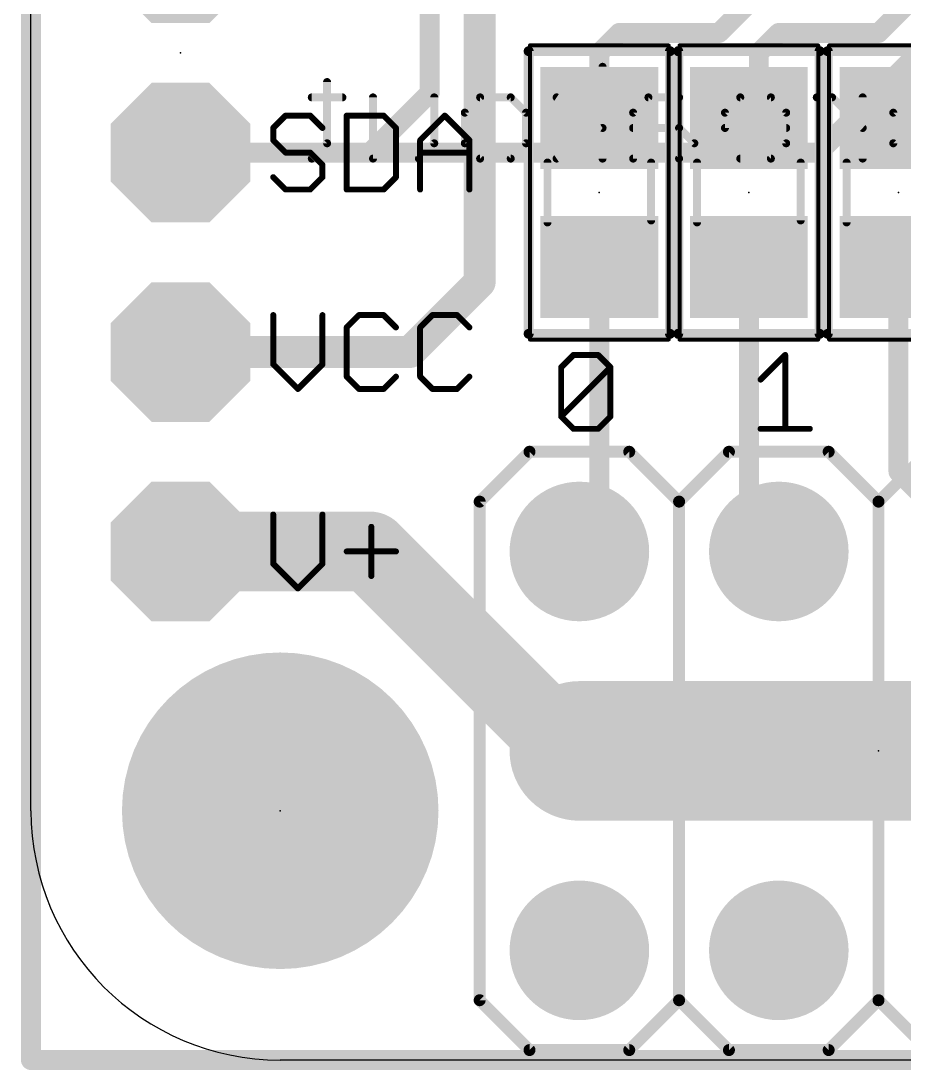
# Model space of a CAD drawing. Extents: x -31.2 to 31.8, y -0.1 to 26.1.
# Drawn here: x -31.24 to -20, y -0.13 to 13.23 of the extents above; entities that cross this region are included whole.
import ezdxf

# ---------------------------------------------------------------- set-up
doc = ezdxf.new("R2010")
doc.units = 0
for name, color, linetype in [('1', 12, 'CONTINUOUS'), ('16', 132, 'CONTINUOUS'), ('17', 110, 'CONTINUOUS'), ('20', 53, 'CONTINUOUS'), ('21', 40, 'CONTINUOUS'), ('22', 40, 'CONTINUOUS'), ('23', 53, 'CONTINUOUS'), ('39', 12, 'CONTINUOUS'), ('40', 132, 'CONTINUOUS'), ('41', 12, 'CONTINUOUS'), ('42', 132, 'CONTINUOUS'), ('51', 253, 'CONTINUOUS')]:
    doc.layers.add(name, color=color, linetype=linetype)

# ---------------------------------------------------------------- blocks, each defined once
blk = doc.blocks.new('RECT')
blk.add_solid([(-0.5, -0.5), (0.5, -0.5), (-0.5, 0.5), (0.5, 0.5)])
blk = doc.blocks.new('ROUNDP')
at = {"const_width": 0.5}
blk.add_lwpolyline([(0, -0.25, 1), (0, 0.25, 1), (0, -0.25)], format="xyb", dxfattribs=at)
blk = doc.blocks.new('OCTAGONP')
at = {"const_width": 0.5}
blk.add_lwpolyline([(-0.25, -0.1036), (-0.25, 0.1036), (-0.1036, 0.25), (0.1036, 0.25), (0.25, 0.1036), (0.25, -0.1036), (0.1036, -0.25), (-0.1036, -0.25), (-0.25, -0.1036), (-0.25, 0.1036)], dxfattribs=at)

msp = doc.modelspace()

# ---------------------------------------------------------------- linework, layer by layer
at = {"layer": '1'}
for points, const_width in [([(-26.035, 12.319), (-26.035, 16.891)], 0.254), ([(-25.4, 13.462), (-25.4, 9.906)], 0.4064), ([(-21.844, 13.589), (-22.352, 13.081)], 0.254), ([(-19.812, 13.589), (-20.32, 13.081)], 0.254), ([(-23.622, 13.081), (-23.876, 12.827)], 0.254), ([(-22.352, 13.081), (-23.622, 13.081)], 0.254), ([(-21.59, 13.081), (-21.844, 12.827)], 0.254), ([(-20.32, 13.081), (-21.59, 13.081)], 0.254), ([(-23.876, 12.827), (-23.876, 11.999)], 0.254), ([(-21.844, 12.827), (-21.844, 12.126)], 0.254), ([(-26.797, 11.557), (-26.035, 12.319)], 0.254), ([(-19.812, 12.253), (-20.066, 11.999)], 0.254), ([(-21.844, 12.126), (-21.971, 11.999)], 0.254), ([(-29.21, 11.557), (-26.797, 11.557)], 0.254), ([(-23.876, 10.099), (-23.876, 6.731)], 0.254), ([(-21.971, 10.099), (-21.971, 6.858)], 0.254), ([(-20.066, 10.099), (-20.066, 7.493)], 0.254), ([(-25.4, 9.906), (-26.289, 9.017)], 0.4064), ([(-26.289, 9.017), (-29.21, 9.017)], 0.4064), ([(-20.066, 7.493), (-19.05, 6.477)], 0.254), ([(-26.797, 6.477), (-29.21, 6.477)], 1.016), ([(-24.257, 3.937), (-26.797, 6.477)], 1.016), ([(-21.971, 6.858), (-21.59, 6.477)], 0.254), ([(-23.876, 6.731), (-24.13, 6.477)], 0.254), ([(-21.59, 3.937), (-24.13, 3.937)], 1.778), ([(-19.05, 3.937), (-21.59, 3.937)], 1.778), ([(-24.13, 3.937), (-24.257, 3.937)], 0.254)]:
    msp.add_lwpolyline(points, dxfattribs=dict(at, const_width=const_width))
for points, const_width in [([(-23.622, 13.1445, 1), (-23.622, 13.0175)], 0.127), ([(-23.5771, 13.0361, 1), (-23.6669, 13.1259)], 0.127), ([(-22.3969, 13.1259, 1), (-22.3071, 13.0361)], 0.127), ([(-22.352, 13.0175, 1), (-22.352, 13.1445)], 0.127), ([(-21.59, 13.1445, 1), (-21.59, 13.0175)], 0.127), ([(-21.5451, 13.0361, 1), (-21.6349, 13.1259)], 0.127), ([(-20.3649, 13.1259, 1), (-20.2751, 13.0361)], 0.127), ([(-20.32, 13.0175, 1), (-20.32, 13.1445)], 0.127), ([(-23.8125, 12.827, 1), (-23.9395, 12.827)], 0.127), ([(-23.9209, 12.8719, 1), (-23.8311, 12.7821)], 0.127), ([(-21.7805, 12.827, 1), (-21.9075, 12.827)], 0.127), ([(-21.8889, 12.8719, 1), (-21.7991, 12.7821)], 0.127), ([(-25.9901, 12.2741, 1), (-26.0799, 12.3639)], 0.127), ([(-26.0985, 12.319, 1), (-25.9715, 12.319)], 0.127), ([(-21.9075, 12.126, 1), (-21.7805, 12.126)], 0.127), ([(-21.7991, 12.0811, 1), (-21.8889, 12.1709)], 0.127), ([(-23.9395, 11.999, 1), (-23.8125, 11.999)], 0.127), ([(-22.0159, 12.0439, 1), (-21.9261, 11.9541)], 0.127), ([(-20.1109, 12.0439, 1), (-20.0211, 11.9541)], 0.127), ([(-29.21, 11.6205, 1), (-29.21, 11.4935)], 0.127), ([(-26.8419, 11.6019, 1), (-26.7521, 11.5121)], 0.127), ([(-26.797, 11.4935, 1), (-26.797, 11.6205)], 0.127), ([(-23.8125, 10.099, 1), (-23.9395, 10.099)], 0.127), ([(-21.9075, 10.099, 1), (-22.0345, 10.099)], 0.127), ([(-20.0025, 10.099, 1), (-20.1295, 10.099)], 0.127), ([(-25.3282, 9.8342, 1), (-25.4718, 9.9778)], 0.2032), ([(-25.5016, 9.906, 1), (-25.2984, 9.906)], 0.2032), ([(-29.21, 9.1186, 1), (-29.21, 8.9154)], 0.2032), ([(-26.289, 8.9154, 1), (-26.289, 9.1186)], 0.2032), ([(-26.3608, 9.0888, 1), (-26.2172, 8.9452)], 0.2032), ([(-20.0211, 7.5379, 1), (-20.1109, 7.4481)], 0.127), ([(-20.1295, 7.493, 1), (-20.0025, 7.493)], 0.127), ([(-29.21, 6.731, 1), (-29.21, 6.223)], 0.508), ([(-26.6174, 6.6566, 1), (-26.9766, 6.2974)], 0.508), ([(-26.797, 6.223, 1), (-26.797, 6.731)], 0.508), ([(-21.9261, 6.9029, 1), (-22.0159, 6.8131)], 0.127), ([(-23.8311, 6.6861, 1), (-23.9209, 6.7759)], 0.127), ([(-22.0345, 6.858, 1), (-21.9075, 6.858)], 0.127), ([(-23.9395, 6.731, 1), (-23.8125, 6.731)], 0.127), ([(-24.1749, 6.5219, 1), (-24.0851, 6.4321)], 0.127), ([(-21.6349, 6.4321, 1), (-21.5451, 6.5219)], 0.127), ([(-24.13, 4.3815, 1), (-24.13, 3.4925)], 0.889), ([(-21.59, 4.3815, 1), (-21.59, 3.4925)], 0.889), ([(-21.59, 3.4925, 1), (-21.59, 4.3815)], 0.889), ([(-24.4366, 3.7574, 1), (-24.0774, 4.1166)], 0.508), ([(-24.257, 4.0005, 1), (-24.257, 3.8735)], 0.127), ([(-24.13, 3.8735, 1), (-24.13, 4.0005)], 0.127)]:
    msp.add_lwpolyline(points, format="xyb", dxfattribs=dict(at, const_width=const_width))
at = {"layer": '16', "const_width": 0.254}
for points in [[(-31.115, 0), (-31.115, 25.936)], [(-18.669, 13.97), (-21.082, 11.557)], [(-21.082, 11.557), (-29.21, 11.557)], [(31.663, 0), (-31.115, 0)]]:
    msp.add_lwpolyline(points, dxfattribs=at)
at = {"layer": '16', "const_width": 0.127}
for points in [[(-29.21, 11.6205, 1), (-29.21, 11.4935)], [(-21.1269, 11.6019, 1), (-21.0371, 11.5121)], [(-21.082, 11.4935, 1), (-21.082, 11.6205)], [(-31.115, 0.0635, 1), (-31.115, -0.0635)], [(-31.1785, 0, 1), (-31.0515, 0)]]:
    msp.add_lwpolyline(points, format="xyb", dxfattribs=at)
at = {"layer": '20'}
for p, q in [((-31.115, 3.175), (-31.115, 22.225)), ((27.94, 0), (-27.94, 0))]:
    msp.add_line(p, q, dxfattribs=at)
msp.add_arc((-27.94, 3.175), 3.175, 180, 270, dxfattribs=at)
at = {"layer": '21'}
for points, const_width in [([(-24.776, 12.8808, 1), (-24.776, 12.8172)], 0.0635), ([(-24.7443, 12.849, 1), (-24.8077, 12.849)], 0.0635), ([(-22.9443, 12.849, 1), (-23.0078, 12.849)], 0.0635), ([(-22.976, 12.8172, 1), (-22.976, 12.8808)], 0.0635), ([(-22.871, 12.8808, 1), (-22.871, 12.8172)], 0.0635), ([(-22.8393, 12.849, 1), (-22.9028, 12.849)], 0.0635), ([(-21.0393, 12.849, 1), (-21.1028, 12.849)], 0.0635), ([(-21.071, 12.8172, 1), (-21.071, 12.8808)], 0.0635), ([(-20.966, 12.8808, 1), (-20.966, 12.8172)], 0.0635), ([(-20.9343, 12.849, 1), (-20.9977, 12.849)], 0.0635), ([(-27.8721, 12.0468, 1), (-27.8721, 12.0087)], 0.0381), ([(-27.8587, 12.0142, 1), (-27.8856, 12.0412)], 0.0381), ([(-27.5451, 12.0412, 1), (-27.5721, 12.0142)], 0.0381), ([(-27.5586, 12.0087, 1), (-27.5586, 12.0468)], 0.0381), ([(-27.0743, 12.0277, 1), (-27.1124, 12.0277)], 0.0381), ([(-27.0934, 12.0468, 1), (-27.0934, 12.0087)], 0.0381), ([(-26.6096, 12.0412, 1), (-26.6366, 12.0142)], 0.0381), ([(-26.6231, 12.0087, 1), (-26.6231, 12.0468)], 0.0381), ([(-25.8309, 12.0412, 1), (-25.8578, 12.0142)], 0.0381), ([(-25.8309, 12.0142, 1), (-25.8578, 12.0412)], 0.0381), ([(-28.0099, 11.8709, 1), (-28.048, 11.8709)], 0.0381), ([(-28.0424, 11.8844, 1), (-28.0154, 11.8575)], 0.0381), ([(-27.4153, 11.8575, 1), (-27.3884, 11.8844)], 0.0381), ([(-26.4473, 11.8709, 1), (-26.4854, 11.8709)], 0.0381), ([(-26.4798, 11.8575, 1), (-26.4528, 11.8844)], 0.0381), ([(-28.0154, 11.7276, 1), (-28.0424, 11.7007)], 0.0381), ([(-28.048, 11.7142, 1), (-28.0099, 11.7142)], 0.0381), ([(-26.1388, 11.7142, 1), (-26.1769, 11.7142)], 0.0381), ([(-26.1713, 11.7276, 1), (-26.1444, 11.7007)], 0.0381), ([(-25.5117, 11.7142, 1), (-25.5498, 11.7142)], 0.0381), ([(-25.5443, 11.7007, 1), (-25.5173, 11.7276)], 0.0381), ([(-27.8721, 11.5765, 1), (-27.8721, 11.5384)], 0.0381), ([(-27.8856, 11.5439, 1), (-27.8587, 11.5709)], 0.0381), ([(-27.5451, 11.5709, 1), (-27.5721, 11.5439)], 0.0381), ([(-27.5586, 11.5384, 1), (-27.5586, 11.5765)], 0.0381), ([(-26.1579, 11.5765, 1), (-26.1579, 11.5384)], 0.0381), ([(-25.5308, 11.5384, 1), (-25.5308, 11.5765)], 0.0381), ([(-27.3828, 11.4006, 1), (-27.4209, 11.4006)], 0.0381), ([(-27.4153, 11.3872, 1), (-27.3884, 11.4141)], 0.0381), ([(-28.0154, 11.2573, 1), (-28.0424, 11.2304)], 0.0381), ([(-27.4209, 11.2439, 1), (-27.3828, 11.2439)], 0.0381), ([(-27.3884, 11.2304, 1), (-27.4153, 11.2573)], 0.0381), ([(-26.4854, 11.2439, 1), (-26.4473, 11.2439)], 0.0381), ([(-26.4528, 11.2304, 1), (-26.4798, 11.2573)], 0.0381), ([(-27.8721, 11.1062, 1), (-27.8721, 11.0681)], 0.0381), ([(-27.8856, 11.0736, 1), (-27.8587, 11.1006)], 0.0381), ([(-27.5721, 11.1006, 1), (-27.5451, 11.0736)], 0.0381), ([(-27.5586, 11.0681, 1), (-27.5586, 11.1062)], 0.0381), ([(-27.0934, 11.1062, 1), (-27.0934, 11.0681)], 0.0381), ([(-27.1124, 11.0871, 1), (-27.0743, 11.0871)], 0.0381), ([(-26.6366, 11.1006, 1), (-26.6096, 11.0736)], 0.0381), ([(-26.6231, 11.0681, 1), (-26.6231, 11.1062)], 0.0381), ([(-26.1769, 11.0871, 1), (-26.1388, 11.0871)], 0.0381), ([(-25.5498, 11.0871, 1), (-25.5117, 11.0871)], 0.0381), ([(-28.0099, 9.4877, 1), (-28.048, 9.4877)], 0.0381), ([(-27.3828, 9.4877, 1), (-27.4209, 9.4877)], 0.0381), ([(-26.9366, 9.5068, 1), (-26.9366, 9.4687)], 0.0381), ([(-26.9231, 9.4742, 1), (-26.9501, 9.5012)], 0.0381), ([(-26.6096, 9.5012, 1), (-26.6366, 9.4742)], 0.0381), ([(-26.6231, 9.4687, 1), (-26.6231, 9.5068)], 0.0381), ([(-26.0011, 9.5068, 1), (-26.0011, 9.4687)], 0.0381), ([(-25.9876, 9.4742, 1), (-26.0146, 9.5012)], 0.0381), ([(-25.6741, 9.5012, 1), (-25.701, 9.4742)], 0.0381), ([(-25.6876, 9.4687, 1), (-25.6876, 9.5068)], 0.0381), ([(-27.0743, 9.3309, 1), (-27.1124, 9.3309)], 0.0381), ([(-27.1069, 9.3444, 1), (-27.0799, 9.3175)], 0.0381), ([(-26.4798, 9.3175, 1), (-26.4528, 9.3444)], 0.0381), ([(-26.1388, 9.3309, 1), (-26.1769, 9.3309)], 0.0381), ([(-26.1713, 9.3444, 1), (-26.1444, 9.3175)], 0.0381), ([(-25.5443, 9.3175, 1), (-25.5173, 9.3444)], 0.0381), ([(-24.776, 9.2808, 1), (-24.776, 9.2172)], 0.0635), ([(-24.8077, 9.249, 1), (-24.7443, 9.249)], 0.0635), ([(-23.0078, 9.249, 1), (-22.9443, 9.249)], 0.0635), ([(-22.976, 9.2172, 1), (-22.976, 9.2808)], 0.0635), ([(-22.871, 9.2808, 1), (-22.871, 9.2172)], 0.0635), ([(-22.9028, 9.249, 1), (-22.8393, 9.249)], 0.0635), ([(-21.1028, 9.249, 1), (-21.0393, 9.249)], 0.0635), ([(-21.071, 9.2172, 1), (-21.071, 9.2808)], 0.0635), ([(-20.966, 9.2808, 1), (-20.966, 9.2172)], 0.0635), ([(-20.9977, 9.249, 1), (-20.9343, 9.249)], 0.0635), ([(-24.2051, 8.9988, 1), (-24.2051, 8.9607)], 0.0381), ([(-24.1917, 8.9662, 1), (-24.2186, 8.9932)], 0.0381), ([(-23.8781, 8.9932, 1), (-23.9051, 8.9662)], 0.0381), ([(-23.8916, 8.9607, 1), (-23.8916, 8.9988)], 0.0381), ([(-21.4893, 8.9797, 1), (-21.5274, 8.9797)], 0.0381), ([(-21.4949, 8.9662, 1), (-21.5218, 8.9932)], 0.0381), ([(-28.0154, 8.8741, 1), (-28.0424, 8.8472)], 0.0381), ([(-28.048, 8.8606, 1), (-28.0099, 8.8606)], 0.0381), ([(-27.4209, 8.8606, 1), (-27.3828, 8.8606)], 0.0381), ([(-27.3884, 8.8472, 1), (-27.4153, 8.8741)], 0.0381), ([(-24.3429, 8.8229, 1), (-24.381, 8.8229)], 0.0381), ([(-24.3754, 8.8364, 1), (-24.3484, 8.8095)], 0.0381), ([(-23.7158, 8.8229, 1), (-23.7539, 8.8229)], 0.0381), ([(-23.7214, 8.8095, 1), (-23.7483, 8.8364)], 0.0381), ([(-23.7483, 8.8095, 1), (-23.7214, 8.8364)], 0.0381), ([(-27.0799, 8.7173, 1), (-27.1069, 8.6904)], 0.0381), ([(-27.1124, 8.7039, 1), (-27.0743, 8.7039)], 0.0381), ([(-26.4528, 8.6904, 1), (-26.4798, 8.7173)], 0.0381), ([(-26.1444, 8.7173, 1), (-26.1713, 8.6904)], 0.0381), ([(-26.1769, 8.7039, 1), (-26.1388, 8.7039)], 0.0381), ([(-25.5173, 8.6904, 1), (-25.5443, 8.7173)], 0.0381), ([(-21.8354, 8.6796, 1), (-21.8084, 8.6527)], 0.0381), ([(-27.7288, 8.5606, 1), (-27.7019, 8.5336)], 0.0381), ([(-27.7288, 8.5336, 1), (-27.7019, 8.5606)], 0.0381), ([(-26.9366, 8.5662, 1), (-26.9366, 8.5281)], 0.0381), ([(-26.9501, 8.5336, 1), (-26.9231, 8.5606)], 0.0381), ([(-26.6366, 8.5606, 1), (-26.6096, 8.5336)], 0.0381), ([(-26.6231, 8.5281, 1), (-26.6231, 8.5662)], 0.0381), ([(-26.0011, 8.5662, 1), (-26.0011, 8.5281)], 0.0381), ([(-26.0146, 8.5336, 1), (-25.9876, 8.5606)], 0.0381), ([(-25.701, 8.5606, 1), (-25.6741, 8.5336)], 0.0381), ([(-25.6876, 8.5281, 1), (-25.6876, 8.5662)], 0.0381), ([(-24.381, 8.1959, 1), (-24.3429, 8.1959)], 0.0381), ([(-24.3484, 8.2093, 1), (-24.3754, 8.1824)], 0.0381), ([(-24.3754, 8.2093, 1), (-24.3484, 8.1824)], 0.0381), ([(-23.7539, 8.1959, 1), (-23.7158, 8.1959)], 0.0381), ([(-23.7214, 8.1824, 1), (-23.7483, 8.2093)], 0.0381), ([(-24.2051, 8.0582, 1), (-24.2051, 8.0201)], 0.0381), ([(-24.2186, 8.0256, 1), (-24.1917, 8.0526)], 0.0381), ([(-23.9051, 8.0526, 1), (-23.8781, 8.0256)], 0.0381), ([(-23.8916, 8.0201, 1), (-23.8916, 8.0582)], 0.0381), ([(-21.8219, 8.0582, 1), (-21.8219, 8.0201)], 0.0381), ([(-21.5274, 8.0391, 1), (-21.4893, 8.0391)], 0.0381), ([(-21.1948, 8.0201, 1), (-21.1948, 8.0582)], 0.0381), ([(-24.765, 7.7851, 1), (-24.765, 7.7089)], 0.0762), ([(-24.7381, 7.7201, 1), (-24.7919, 7.7739)], 0.0762), ([(-23.4681, 7.7739, 1), (-23.5219, 7.7201)], 0.0762), ([(-23.495, 7.7089, 1), (-23.495, 7.7851)], 0.0762), ([(-22.225, 7.7851, 1), (-22.225, 7.7089)], 0.0762), ([(-22.1981, 7.7201, 1), (-22.2519, 7.7739)], 0.0762), ([(-20.9281, 7.7739, 1), (-20.9819, 7.7201)], 0.0762), ([(-20.955, 7.7089, 1), (-20.955, 7.7851)], 0.0762), ([(-25.3619, 7.112, 1), (-25.4381, 7.112)], 0.0762), ([(-25.4269, 7.1389, 1), (-25.3731, 7.0851)], 0.0762), ([(-22.8219, 7.112, 1), (-22.8981, 7.112)], 0.0762), ([(-22.8869, 7.1389, 1), (-22.8331, 7.0851)], 0.0762), ([(-22.8869, 7.0851, 1), (-22.8331, 7.1389)], 0.0762), ([(-20.2819, 7.112, 1), (-20.3581, 7.112)], 0.0762), ([(-20.3469, 7.1389, 1), (-20.2931, 7.0851)], 0.0762), ([(-20.3469, 7.0851, 1), (-20.2931, 7.1389)], 0.0762), ([(-28.0099, 6.9477, 1), (-28.048, 6.9477)], 0.0381), ([(-27.3828, 6.9477, 1), (-27.4209, 6.9477)], 0.0381), ([(-26.7608, 6.7909, 1), (-26.7989, 6.7909)], 0.0381), ([(-27.0934, 6.4965, 1), (-27.0934, 6.4584)], 0.0381), ([(-26.4663, 6.4584, 1), (-26.4663, 6.4965)], 0.0381), ([(-28.0154, 6.3341, 1), (-28.0424, 6.3072)], 0.0381), ([(-28.048, 6.3206, 1), (-28.0099, 6.3206)], 0.0381), ([(-27.4209, 6.3206, 1), (-27.3828, 6.3206)], 0.0381), ([(-27.3884, 6.3072, 1), (-27.4153, 6.3341)], 0.0381), ([(-26.7989, 6.1639, 1), (-26.7608, 6.1639)], 0.0381), ([(-27.7288, 6.0206, 1), (-27.7019, 5.9936)], 0.0381), ([(-27.7288, 5.9936, 1), (-27.7019, 6.0206)], 0.0381), ([(-27.94, 1.425, 1), (-27.94, 4.925, 1), (-27.94, 1.425)], 0.1524), ([(-25.3731, 0.7889, 1), (-25.4269, 0.7351)], 0.0762), ([(-22.8331, 0.7889, 1), (-22.8869, 0.7351)], 0.0762), ([(-22.8331, 0.7351, 1), (-22.8869, 0.7889)], 0.0762), ([(-20.2931, 0.7889, 1), (-20.3469, 0.7351)], 0.0762), ([(-20.2931, 0.7351, 1), (-20.3469, 0.7889)], 0.0762), ([(-25.4381, 0.762, 1), (-25.3619, 0.762)], 0.0762), ([(-22.8981, 0.762, 1), (-22.8219, 0.762)], 0.0762), ([(-20.3581, 0.762, 1), (-20.2819, 0.762)], 0.0762), ([(-24.765, 0.1651, 1), (-24.765, 0.0889)], 0.0762), ([(-24.7919, 0.1001, 1), (-24.7381, 0.1539)], 0.0762), ([(-23.5219, 0.1539, 1), (-23.4681, 0.1001)], 0.0762), ([(-23.495, 0.0889, 1), (-23.495, 0.1651)], 0.0762), ([(-22.225, 0.1651, 1), (-22.225, 0.0889)], 0.0762), ([(-22.2519, 0.1001, 1), (-22.1981, 0.1539)], 0.0762), ([(-20.9819, 0.1539, 1), (-20.9281, 0.1001)], 0.0762), ([(-20.955, 0.0889, 1), (-20.955, 0.1651)], 0.0762)]:
    msp.add_lwpolyline(points, format="xyb", dxfattribs=dict(at, const_width=const_width))
for points, const_width in [([(-24.776, 12.849), (-22.976, 12.849)], 0.127), ([(-24.776, 9.249), (-24.776, 12.849)], 0.127), ([(-22.976, 12.849), (-22.976, 9.249)], 0.127), ([(-22.871, 12.849), (-21.071, 12.849)], 0.127), ([(-22.871, 9.249), (-22.871, 12.849)], 0.127), ([(-21.071, 12.849), (-21.071, 9.249)], 0.127), ([(-20.966, 12.849), (-19.166, 12.849)], 0.127), ([(-20.966, 9.249), (-20.966, 12.849)], 0.127), ([(-27.8721, 12.0277), (-28.0289, 11.8709)], 0.0762), ([(-27.5586, 12.0277), (-27.8721, 12.0277)], 0.0762), ([(-27.4018, 11.8709), (-27.5586, 12.0277)], 0.0762), ([(-27.0934, 12.0277), (-27.0934, 11.0871)], 0.0762), ([(-26.6231, 12.0277), (-27.0934, 12.0277)], 0.0762), ([(-26.4663, 11.8709), (-26.6231, 12.0277)], 0.0762), ([(-26.1579, 11.7142), (-25.8443, 12.0277)], 0.0762), ([(-25.8443, 12.0277), (-25.5308, 11.7142)], 0.0762), ([(-28.0289, 11.8709), (-28.0289, 11.7142)], 0.0762), ([(-26.4663, 11.2439), (-26.4663, 11.8709)], 0.0762), ([(-28.0289, 11.7142), (-27.8721, 11.5574)], 0.0762), ([(-26.1579, 11.0871), (-26.1579, 11.7142)], 0.0762), ([(-25.5308, 11.7142), (-25.5308, 11.0871)], 0.0762), ([(-27.8721, 11.5574), (-27.5586, 11.5574)], 0.0762), ([(-27.5586, 11.5574), (-27.4018, 11.4006)], 0.0762), ([(-26.1579, 11.5574), (-25.5308, 11.5574)], 0.0762), ([(-27.4018, 11.4006), (-27.4018, 11.2439)], 0.0762), ([(-27.8721, 11.0871), (-28.0289, 11.2439)], 0.0762), ([(-27.4018, 11.2439), (-27.5586, 11.0871)], 0.0762), ([(-26.6231, 11.0871), (-26.4663, 11.2439)], 0.0762), ([(-27.5586, 11.0871), (-27.8721, 11.0871)], 0.0762), ([(-27.0934, 11.0871), (-26.6231, 11.0871)], 0.0762), ([(-28.0289, 9.4877), (-28.0289, 8.8606)], 0.0762), ([(-27.4018, 8.8606), (-27.4018, 9.4877)], 0.0762), ([(-26.9366, 9.4877), (-27.0934, 9.3309)], 0.0762), ([(-26.6231, 9.4877), (-26.9366, 9.4877)], 0.0762), ([(-26.4663, 9.3309), (-26.6231, 9.4877)], 0.0762), ([(-26.0011, 9.4877), (-26.1579, 9.3309)], 0.0762), ([(-25.6876, 9.4877), (-26.0011, 9.4877)], 0.0762), ([(-25.5308, 9.3309), (-25.6876, 9.4877)], 0.0762), ([(-27.0934, 9.3309), (-27.0934, 8.7039)], 0.0762), ([(-26.1579, 9.3309), (-26.1579, 8.7039)], 0.0762), ([(-22.976, 9.249), (-24.776, 9.249)], 0.127), ([(-21.071, 9.249), (-22.871, 9.249)], 0.127), ([(-19.166, 9.249), (-20.966, 9.249)], 0.127), ([(-24.3619, 8.8229), (-24.2051, 8.9797)], 0.0762), ([(-24.2051, 8.9797), (-23.8916, 8.9797)], 0.0762), ([(-23.8916, 8.9797), (-23.7348, 8.8229)], 0.0762), ([(-21.8219, 8.6662), (-21.5084, 8.9797)], 0.0762), ([(-21.5084, 8.9797), (-21.5084, 8.0391)], 0.0762), ([(-28.0289, 8.8606), (-27.7154, 8.5471)], 0.0762), ([(-27.7154, 8.5471), (-27.4018, 8.8606)], 0.0762), ([(-24.3619, 8.1959), (-24.3619, 8.8229)], 0.0762), ([(-24.3619, 8.1959), (-23.7348, 8.8229)], 0.0762), ([(-23.7348, 8.8229), (-23.7348, 8.1959)], 0.0762), ([(-27.0934, 8.7039), (-26.9366, 8.5471)], 0.0762), ([(-26.6231, 8.5471), (-26.4663, 8.7039)], 0.0762), ([(-26.1579, 8.7039), (-26.0011, 8.5471)], 0.0762), ([(-25.6876, 8.5471), (-25.5308, 8.7039)], 0.0762), ([(-26.9366, 8.5471), (-26.6231, 8.5471)], 0.0762), ([(-26.0011, 8.5471), (-25.6876, 8.5471)], 0.0762), ([(-24.2051, 8.0391), (-24.3619, 8.1959)], 0.0762), ([(-23.7348, 8.1959), (-23.8916, 8.0391)], 0.0762), ([(-23.8916, 8.0391), (-24.2051, 8.0391)], 0.0762), ([(-21.8219, 8.0391), (-21.1948, 8.0391)], 0.0762), ([(-24.765, 7.747), (-25.4, 7.112)], 0.1524), ([(-23.495, 7.747), (-24.765, 7.747)], 0.1524), ([(-22.86, 7.112), (-23.495, 7.747)], 0.1524), ([(-22.225, 7.747), (-22.86, 7.112)], 0.1524), ([(-20.955, 7.747), (-22.225, 7.747)], 0.1524), ([(-20.32, 7.112), (-20.955, 7.747)], 0.1524), ([(-19.685, 7.747), (-20.32, 7.112)], 0.1524), ([(-25.4, 0.762), (-25.4, 7.112)], 0.1524), ([(-22.86, 0.762), (-22.86, 7.112)], 0.1524), ([(-20.32, 0.762), (-20.32, 7.112)], 0.1524), ([(-28.0289, 6.9477), (-28.0289, 6.3206)], 0.0762), ([(-27.4018, 6.3206), (-27.4018, 6.9477)], 0.0762), ([(-26.7798, 6.7909), (-26.7798, 6.1639)], 0.0762), ([(-27.0934, 6.4774), (-26.4663, 6.4774)], 0.0762), ([(-28.0289, 6.3206), (-27.7154, 6.0071)], 0.0762), ([(-27.7154, 6.0071), (-27.4018, 6.3206)], 0.0762), ([(-24.765, 0.127), (-25.4, 0.762)], 0.1524), ([(-22.86, 0.762), (-23.495, 0.127)], 0.1524), ([(-22.225, 0.127), (-22.86, 0.762)], 0.1524), ([(-20.32, 0.762), (-20.955, 0.127)], 0.1524), ([(-19.685, 0.127), (-20.32, 0.762)], 0.1524), ([(-23.495, 0.127), (-24.765, 0.127)], 0.1524), ([(-20.955, 0.127), (-22.225, 0.127)], 0.1524)]:
    msp.add_lwpolyline(points, dxfattribs=dict(at, const_width=const_width))
at = {"layer": '22', "const_width": 0.1016}
for points in [[(-23.8348, 11.4808), (-23.8348, 12.6502)], [(-27.343, 12.4553), (-27.343, 11.6757)], [(-27.1481, 12.2604), (-27.5379, 12.2604)], [(-26.7583, 11.4808), (-26.7583, 12.2604)], [(-25.9787, 12.2604), (-25.9787, 11.6757)], [(-25.5889, 12.0655), (-25.394, 12.2604)], [(-25.394, 12.2604), (-25.0042, 12.2604)], [(-25.0042, 12.2604), (-24.8093, 12.0655)], [(-23.8348, 11.8706), (-24.4195, 12.2604)], [(-23.2501, 12.2604), (-23.445, 12.0655)], [(-22.8603, 12.2604), (-23.2501, 12.2604)], [(-22.0807, 12.2604), (-22.2756, 12.0655)], [(-21.6909, 12.2604), (-22.0807, 12.2604)], [(-21.496, 12.0655), (-21.6909, 12.2604)], [(-20.9113, 12.2604), (-21.1062, 12.2604)], [(-20.5215, 11.8706), (-20.9113, 12.2604)], [(-20.5215, 11.4808), (-20.5215, 12.2604)], [(-20.1317, 12.0655), (-19.9368, 12.2604)], [(-25.5889, 11.6757), (-25.5889, 12.0655)], [(-24.8093, 12.0655), (-24.8093, 11.6757)], [(-23.445, 12.0655), (-23.445, 11.4808)], [(-22.2756, 12.0655), (-22.2756, 11.8706)], [(-21.496, 11.6757), (-21.496, 12.0655)], [(-20.1317, 11.6757), (-20.1317, 12.0655)], [(-24.4195, 11.4808), (-23.8348, 11.8706)], [(-22.8603, 11.8706), (-23.445, 11.8706)], [(-22.6654, 11.6757), (-22.8603, 11.8706)], [(-22.2756, 11.8706), (-21.496, 11.8706)], [(-27.343, 11.6757), (-27.5379, 11.4808)], [(-25.9787, 11.6757), (-26.1736, 11.4808)], [(-25.394, 11.4808), (-25.5889, 11.6757)], [(-24.8093, 11.6757), (-25.0042, 11.4808)], [(-22.8603, 11.4808), (-22.6654, 11.6757)], [(-21.6909, 11.4808), (-21.496, 11.6757)], [(-19.9368, 11.4808), (-20.1317, 11.6757)], [(-26.1736, 11.4808), (-26.7583, 11.4808)], [(-25.0042, 11.4808), (-25.394, 11.4808)], [(-23.445, 11.4808), (-22.8603, 11.4808)], [(-22.0807, 11.4808), (-21.6909, 11.4808)]]:
    msp.add_lwpolyline(points, dxfattribs=at)
at = {"layer": '22', "const_width": 0.0508}
for points in [[(-23.8094, 12.6502, 1), (-23.8602, 12.6502)], [(-27.3176, 12.4553, 1), (-27.3684, 12.4553)], [(-27.5379, 12.2858, 1), (-27.5379, 12.235)], [(-27.1481, 12.235, 1), (-27.1481, 12.2858)], [(-26.7329, 12.2604, 1), (-26.7837, 12.2604)], [(-25.9533, 12.2604, 1), (-26.0041, 12.2604)], [(-25.394, 12.2858, 1), (-25.394, 12.235)], [(-25.3761, 12.2424, 1), (-25.412, 12.2784)], [(-24.9863, 12.2784, 1), (-25.0222, 12.2424)], [(-25.0042, 12.235, 1), (-25.0042, 12.2858)], [(-24.4054, 12.2815, 1), (-24.4336, 12.2393)], [(-23.2501, 12.2858, 1), (-23.2501, 12.235)], [(-23.2322, 12.2424, 1), (-23.2681, 12.2784)], [(-22.8603, 12.235, 1), (-22.8603, 12.2858)], [(-22.0807, 12.2858, 1), (-22.0807, 12.235)], [(-22.0628, 12.2424, 1), (-22.0987, 12.2784)], [(-21.673, 12.2784, 1), (-21.7089, 12.2424)], [(-21.6909, 12.235, 1), (-21.6909, 12.2858)], [(-21.1062, 12.2858, 1), (-21.1062, 12.235)], [(-20.8934, 12.2784, 1), (-20.9293, 12.2424)], [(-20.9113, 12.235, 1), (-20.9113, 12.2858)], [(-20.4961, 12.2604, 1), (-20.5469, 12.2604)], [(-25.6069, 12.0835, 1), (-25.571, 12.0475)], [(-25.5635, 12.0655, 1), (-25.6143, 12.0655)], [(-24.7839, 12.0655, 1), (-24.8347, 12.0655)], [(-24.8273, 12.0475, 1), (-24.7914, 12.0835)], [(-23.463, 12.0835, 1), (-23.4271, 12.0475)], [(-23.4196, 12.0655, 1), (-23.4704, 12.0655)], [(-22.2936, 12.0835, 1), (-22.2577, 12.0475)], [(-22.2502, 12.0655, 1), (-22.301, 12.0655)], [(-21.4706, 12.0655, 1), (-21.5214, 12.0655)], [(-21.514, 12.0475, 1), (-21.4781, 12.0835)], [(-20.1497, 12.0835, 1), (-20.1138, 12.0475)], [(-20.1063, 12.0655, 1), (-20.1571, 12.0655)], [(-23.8207, 11.8495, 1), (-23.8489, 11.8917)], [(-23.8489, 11.8495, 1), (-23.8207, 11.8917)], [(-23.445, 11.896, 1), (-23.445, 11.8452)], [(-22.8424, 11.8886, 1), (-22.8783, 11.8526)], [(-22.8603, 11.8452, 1), (-22.8603, 11.896)], [(-22.2756, 11.896, 1), (-22.2756, 11.8452)], [(-22.301, 11.8706, 1), (-22.2502, 11.8706)], [(-21.496, 11.8452, 1), (-21.496, 11.896)], [(-20.5395, 11.8526, 1), (-20.5036, 11.8886)], [(-27.3684, 11.6757, 1), (-27.3176, 11.6757)], [(-27.3251, 11.6577, 1), (-27.361, 11.6937)], [(-26.0041, 11.6757, 1), (-25.9533, 11.6757)], [(-25.9608, 11.6577, 1), (-25.9967, 11.6937)], [(-25.571, 11.6937, 1), (-25.6069, 11.6577)], [(-25.6143, 11.6757, 1), (-25.5635, 11.6757)], [(-24.8347, 11.6757, 1), (-24.7839, 11.6757)], [(-24.7914, 11.6577, 1), (-24.8273, 11.6937)], [(-22.6475, 11.6577, 1), (-22.6834, 11.6937)], [(-22.6834, 11.6577, 1), (-22.6475, 11.6937)], [(-21.5214, 11.6757, 1), (-21.4706, 11.6757)], [(-21.4781, 11.6577, 1), (-21.514, 11.6937)], [(-20.1138, 11.6937, 1), (-20.1497, 11.6577)], [(-20.1571, 11.6757, 1), (-20.1063, 11.6757)], [(-27.5559, 11.4988, 1), (-27.52, 11.4628)], [(-26.7583, 11.5062, 1), (-26.7583, 11.4554)], [(-26.7837, 11.4808, 1), (-26.7329, 11.4808)], [(-26.1916, 11.4988, 1), (-26.1557, 11.4628)], [(-26.1736, 11.4554, 1), (-26.1736, 11.5062)], [(-25.394, 11.5062, 1), (-25.394, 11.4554)], [(-25.412, 11.4628, 1), (-25.3761, 11.4988)], [(-25.0222, 11.4988, 1), (-24.9863, 11.4628)], [(-25.0042, 11.4554, 1), (-25.0042, 11.5062)], [(-24.4336, 11.5019, 1), (-24.4054, 11.4597)], [(-23.8602, 11.4808, 1), (-23.8094, 11.4808)], [(-23.445, 11.5062, 1), (-23.445, 11.4554)], [(-23.4704, 11.4808, 1), (-23.4196, 11.4808)], [(-22.8783, 11.4988, 1), (-22.8424, 11.4628)], [(-22.8603, 11.4554, 1), (-22.8603, 11.5062)], [(-22.0807, 11.5062, 1), (-22.0807, 11.4554)], [(-21.7089, 11.4988, 1), (-21.673, 11.4628)], [(-21.6909, 11.4554, 1), (-21.6909, 11.5062)], [(-20.5469, 11.4808, 1), (-20.4961, 11.4808)]]:
    msp.add_lwpolyline(points, format="xyb", dxfattribs=at)
at = {"layer": '23'}
for p in [(-29.21, 12.827), (-23.876, 11.049), (-21.971, 11.049), (-20.066, 11.049), (-20.32, 3.937), (-27.94, 3.175)]:
    msp.add_point(p, dxfattribs=at)
at = {"layer": '39', "const_width": 0.0508}
for points in [[(-24.759, 9.176), (-24.759, 12.922)], [(-24.759, 12.922), (-22.993, 12.922)], [(-22.993, 12.922), (-22.993, 9.176)], [(-22.854, 9.176), (-22.854, 12.922)], [(-22.854, 12.922), (-21.088, 12.922)], [(-21.088, 12.922), (-21.088, 9.176)], [(-20.949, 9.176), (-20.949, 12.922)], [(-20.949, 12.922), (-19.183, 12.922)], [(-22.993, 9.176), (-24.759, 9.176)], [(-21.088, 9.176), (-22.854, 9.176)], [(-19.183, 9.176), (-20.949, 9.176)]]:
    msp.add_lwpolyline(points, dxfattribs=at)
at = {"layer": '39'}
for points, const_width in [([(-24.7463, 12.922, 1), (-24.7717, 12.922)], 0.0254), ([(-24.759, 12.9347, 1), (-24.759, 12.9093)], 0.0254), ([(-22.9803, 12.922, 1), (-23.0057, 12.922)], 0.0254), ([(-22.993, 12.9093, 1), (-22.993, 12.9347)], 0.0254), ([(-22.8413, 12.922, 1), (-22.8667, 12.922)], 0.0254), ([(-22.854, 12.9347, 1), (-22.854, 12.9093)], 0.0254), ([(-21.0753, 12.922, 1), (-21.1007, 12.922)], 0.0254), ([(-21.088, 12.9093, 1), (-21.088, 12.9347)], 0.0254), ([(-20.9363, 12.922, 1), (-20.9617, 12.922)], 0.0254), ([(-20.949, 12.9347, 1), (-20.949, 12.9093)], 0.0254), ([(-24.759, 9.1887, 1), (-24.759, 9.1633)], 0.0254), ([(-24.7717, 9.176, 1), (-24.7463, 9.176)], 0.0254), ([(-23.0057, 9.176, 1), (-22.9803, 9.176)], 0.0254), ([(-22.993, 9.1633, 1), (-22.993, 9.1887)], 0.0254), ([(-22.854, 9.1887, 1), (-22.854, 9.1633)], 0.0254), ([(-22.8667, 9.176, 1), (-22.8413, 9.176)], 0.0254), ([(-21.1007, 9.176, 1), (-21.0753, 9.176)], 0.0254), ([(-21.088, 9.1633, 1), (-21.088, 9.1887)], 0.0254), ([(-20.949, 9.1887, 1), (-20.949, 9.1633)], 0.0254), ([(-20.9617, 9.176, 1), (-20.9363, 9.176)], 0.0254), ([(-27.94, 2.175, 1), (-27.94, 4.175, 1), (-27.94, 2.175)], 2.032)]:
    msp.add_lwpolyline(points, format="xyb", dxfattribs=dict(at, const_width=const_width))
at = {"layer": '40', "const_width": 2.032}
msp.add_lwpolyline([(-27.94, 2.175, 1), (-27.94, 4.175, 1), (-27.94, 2.175)], format="xyb", dxfattribs=at)
at = {"layer": '41', "const_width": 2.032}
msp.add_lwpolyline([(-27.94, 2.175, 1), (-27.94, 4.175, 1), (-27.94, 2.175)], format="xyb", dxfattribs=at)
at = {"layer": '42', "const_width": 2.032}
msp.add_lwpolyline([(-27.94, 2.175, 1), (-27.94, 4.175, 1), (-27.94, 2.175)], format="xyb", dxfattribs=at)
at = {"layer": '51', "const_width": 0.1016}
for points in [[(-24.536, 10.668), (-24.536, 11.43)], [(-23.216, 10.693), (-23.216, 11.43)], [(-22.631, 10.668), (-22.631, 11.43)], [(-21.311, 10.693), (-21.311, 11.43)], [(-20.726, 10.668), (-20.726, 11.43)]]:
    msp.add_lwpolyline(points, dxfattribs=at)
at = {"layer": '51', "const_width": 0.0508}
for points in [[(-24.5106, 11.43, 1), (-24.5614, 11.43)], [(-23.1906, 11.43, 1), (-23.2414, 11.43)], [(-22.6056, 11.43, 1), (-22.6564, 11.43)], [(-21.2856, 11.43, 1), (-21.3364, 11.43)], [(-20.7006, 11.43, 1), (-20.7514, 11.43)], [(-24.5614, 10.668, 1), (-24.5106, 10.668)], [(-23.2414, 10.693, 1), (-23.1906, 10.693)], [(-22.6564, 10.668, 1), (-22.6056, 10.668)], [(-21.3364, 10.693, 1), (-21.2856, 10.693)], [(-20.7514, 10.668, 1), (-20.7006, 10.668)]]:
    msp.add_lwpolyline(points, format="xyb", dxfattribs=at)

# ---------------------------------------------------------------- block references
at = {"layer": '1', "xscale": 1.3, "yscale": 1.5, "rotation": 90}
for p in [(-23.876, 11.999), (-21.971, 11.999), (-20.066, 11.999), (-23.876, 10.099), (-21.971, 10.099), (-20.066, 10.099)]:
    msp.add_blockref('RECT', p, dxfattribs=at)
at = {"layer": '17', "xscale": 1.778, "yscale": 1.778, "rotation": 180}
for name, p in [('OCTAGONP', (-29.21, 14.097)), ('OCTAGONP', (-29.21, 14.097)), ('OCTAGONP', (-29.21, 11.557)), ('OCTAGONP', (-29.21, 11.557)), ('OCTAGONP', (-29.21, 9.017)), ('OCTAGONP', (-29.21, 9.017)), ('OCTAGONP', (-29.21, 6.477)), ('OCTAGONP', (-29.21, 6.477)), ('ROUNDP', (-24.13, 6.477)), ('ROUNDP', (-24.13, 6.477)), ('ROUNDP', (-21.59, 6.477)), ('ROUNDP', (-21.59, 6.477)), ('ROUNDP', (-24.13, 3.937)), ('ROUNDP', (-24.13, 3.937)), ('ROUNDP', (-21.59, 3.937)), ('ROUNDP', (-21.59, 3.937)), ('ROUNDP', (-24.13, 1.397)), ('ROUNDP', (-24.13, 1.397)), ('ROUNDP', (-21.59, 1.397)), ('ROUNDP', (-21.59, 1.397))]:
    msp.add_blockref(name, p, dxfattribs=at)
at = {"layer": '17', "xscale": 3.2, "yscale": 3.2}
msp.add_blockref('ROUNDP', (-27.94, 3.175), dxfattribs=at)
msp.add_blockref('ROUNDP', (-27.94, 3.175), dxfattribs=at)
at = {"layer": '51'}
for p, xscale, yscale, rotation in [((-23.8772, 11.7797), 0.7501, 1.4501, 90), ((-21.9722, 11.7797), 0.7501, 1.4501, 90), ((-20.0672, 11.7797), 0.7501, 1.4501, 90), ((-29.21, 11.557), 0.508, 0.508, 90), ((-23.8772, 10.3319), 0.7501, 1.4501, 90), ((-21.9722, 10.3319), 0.7501, 1.4501, 90), ((-20.0672, 10.3319), 0.7501, 1.4501, 90), ((-29.21, 9.017), 0.508, 0.508, 90), ((-29.21, 6.477), 0.508, 0.508, 90), ((-24.13, 6.477), 0.508, 0.508, 180), ((-21.59, 6.477), 0.508, 0.508, 180), ((-24.13, 3.937), 0.508, 0.508, 180), ((-21.59, 3.937), 0.508, 0.508, 180), ((-24.13, 1.397), 0.508, 0.508, 180), ((-21.59, 1.397), 0.508, 0.508, 180)]:
    msp.add_blockref('RECT', p, dxfattribs=dict(at, xscale=xscale, yscale=yscale, rotation=rotation))

doc.saveas('drawing.dxf')
